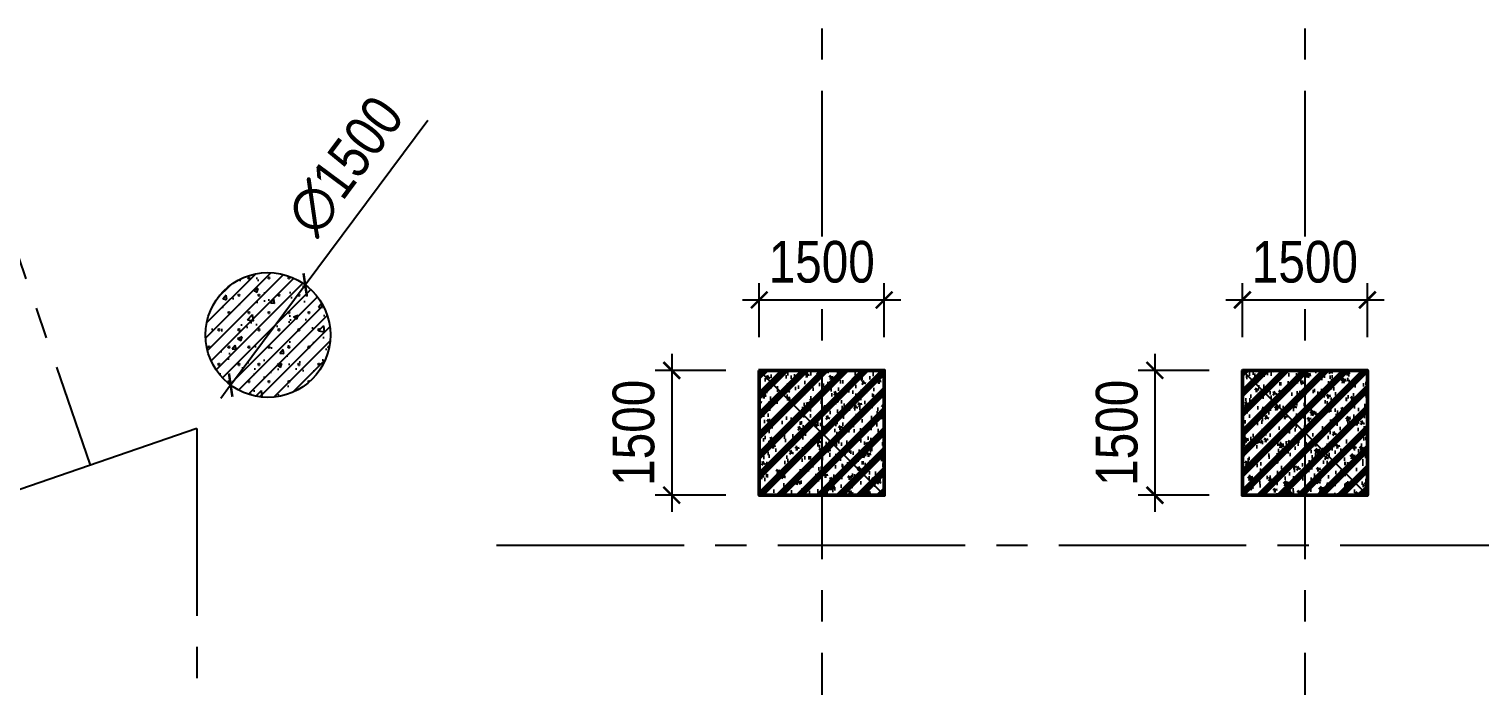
# Model space of a CAD drawing. Header units: millimetres. Extents: x -80883 to 1826631, y -376836 to 309394.
# Drawn here: x 1119602 to 1137020, y -159524 to -151643 of the extents above; entities that cross this region are included whole.
import ezdxf

# ---------------------------------------------------------------- set-up
doc = ezdxf.new("R2010")
doc.units = ezdxf.units.MM
doc.header["$LTSCALE"] = 100
doc.header["$PDMODE"] = 32
doc.header["$PDSIZE"] = 2.5
doc.linetypes.add('CENTER2', pattern=[1.125, 0.75, -0.125, 0.125, -0.125])
for name, color, linetype in [('ccu12-Hatch', 250, 'Continuous'), ('ccu12-Truc', 13, 'CENTER2'), ('KC-Betong', 6, 'Continuous'), ('KC2-DIM', 251, 'Continuous')]:
    doc.layers.add(name, color=color, linetype=linetype)
doc.layers.add('KT-Net cot vach', color=6, linetype='Continuous', lineweight=50)
doc.styles.add('Arial Narrow', font='ARIALN.TTF')
doc.dimstyles.new('ccu12-200', dxfattribs={"dimscale": 200, "dimtxt": 2.5, "dimasz": 1, "dimexe": 1, "dimexo": 2, "dimgap": 1, "dimtad": 1, "dimdec": 0, "dimrnd": 5, "dimdsep": 46, "dimtxsty": 'Arial Narrow', "dimblk": 'ARCHTICK', "dimcen": -1, "dimdle": 1, "dimclrd": 256, "dimclre": 256, "dimclrt": 3, "dimadec": 0, "dimazin": 2, "dimtfac": 0.1, "dimtdec": 0, "dimtmove": 0, "dimatfit": 1, "dimldrblk": 'ARCHTICK', "dimfxl": 1, "dimtvp": 0.8333333333333334, "dimtolj": 1, "dimtzin": 12, "dimarcsym": 0})

# ---------------------------------------------------------------- blocks, each defined once
blk = doc.blocks.new('Grid-ST-flat-3')
at = {"layer": 'ccu12-Truc', "ltscale": 30}
for p, q in [((343189.8455156268, -39014.65546948351), (361219.3016763728, -91236.39007851167)), ((369999.3874795342, -69862.92378625314), (369999.3874795342, -104409.5824195731)), ((375799.3874795342, -69862.92378625314), (375799.3874795342, -104409.5824195731)), ((362499.3874795342, -90794.44285003131), (320490.9257493085, -105297.7856638855)), ((362499.3874795342, -90794.44285003131), (362499.3874795342, -104409.5824195731)), ((366096.246838973, -92196.27186136931), (425824.0468604039, -92196.27186137077))]:
    blk.add_line(p, q, dxfattribs=at)
blk = doc.blocks.new('*U151')
h = blk.add_hatch()
h.set_pattern_fill('VATLIEU04', color=250, scale=40, style=0, pattern_type=2)
h.set_pattern_definition([(49.99999999999999, (550, -550), (286.9040730403014, -25.10085399303804), [30, -330]), (355, (550, -550), (-55.50053344520001, 300.8768534800047), [24, -264]), (100.4514, (573.908672, -552.091736), (231.4037526856086, 275.7758168243814), [25.496076, -280.4568448]), (46.18420000000001, (550, -470), (426.8964194502578, -66.20760573160723), [45, -495]), (96.6356, (585.574698, -475.5173228), (373.8650822194813, 389.6471483601767), [38.2441152, -420.6852]), (351.1842, (550, -470), (373.8647780534509, 389.6474403701299), [36, -396]), (21, (590, -490), (238.7628208473847, -161.0475562661355), [30, -330]), (326.0000000000001, (590, -490), (97.32613276863269, 290.0600180187412), [24, -264]), (71.4514, (609.8968932, -503.4206424), (336.089051432596, 129.012198683981), [25.496076, -280.4568448]), (37.50000000000001, (550, -550), (4.863942126916267, 133.1575415325246), [0, -260.8, 0, -268, 0, -265]), (7.499999999999999, (550, -550), (105.2278149768594, 157.7646847529441), [0, -152.8, 0, -254.8, 0, -101]), (327.5, (460.8, -550), (213.5289744689636, -9.021948693751902), [0, -100, 0, -312, 0, -414]), (317.5, (420.8, -550), (233.2744677369545, 40.04199293292709), [0, -130, 0, -207.2, 0, -294]), (45, (550, -550), (-120.2081528017131, 120.2081528017131), []), (45, (550, -501), (-120.2081528017131, 120.2081528017131), [])])
h.paths.add_polyline_path([(-475, 475), (1025, 475), (1025, -1025), (-475, -1025)])
at = {"color": 6, "ltscale": 0.25}
blk.add_lwpolyline([(-475, 475), (1025, 475), (1025, -1025), (-475, -1025)], close=True, dxfattribs=at)
at = {"layer": 'Defpoints', "linetype": 'ByBlock', "ltscale": 30}
for p, q in [((1025, 475), (-475, -1025)), ((-475, 475), (1025, -1025))]:
    blk.add_line(p, q, dxfattribs=at)
blk = doc.blocks.new('MBDVCOTVACH-T2-T6-PN')
at = {"layer": 'ccu12-Hatch', "ltscale": 0.5}
h = blk.add_hatch(dxfattribs=at)
h.set_pattern_fill('BETONG', color=256, scale=80, pattern_type=2)
h.set_pattern_definition([(0, (-1067882.122035017, 300749.4537652719), (0, 415.69219392), [10, -230]), (0, (-1067882.122035017, 300766.7742733519), (0, 415.69219392), [10, -230]), (120, (-1067882.122035017, 300749.4537652719), (-360.0000000896072, -207.8460969599999), [9.999999999999982, -229.9999999999997]), (120, (-1067867.122035017, 300758.114019352), (-360.0000000896072, -207.8460969599999), [9.999999999999982, -229.9999999999997]), (0, (-1067762.122035017, 300957.2998622319), (0, 415.69219392), [10, -230]), (0, (-1067762.122035017, 300974.620370312), (0, 415.69219392), [10, -230]), (120, (-1067762.122035017, 300957.2998622319), (-360.0000000896072, -207.8460969599999), [9.999999999999982, -229.9999999999997]), (120, (-1067747.122035017, 300965.9601163119), (-360.0000000896072, -207.8460969599999), [9.999999999999982, -229.9999999999997]), (59.99999999999999, (-1067872.122035017, 300749.4537652719), (-360.0000000896072, 207.84609696), [10, -230]), (59.99999999999999, (-1067887.122035017, 300758.114019352), (-360.0000000896072, 207.84609696), [10, -230]), (59.99999999999999, (-1067752.122035017, 300541.6076683119), (-360.0000000896072, 207.84609696), [10, -230]), (59.99999999999999, (-1067767.122035017, 300550.2679223919), (-360.0000000896072, 207.84609696), [10, -230]), (45, (-1067882.122035017, 300749.4537652719), (-84.8528137423857, 84.8528137423857), []), (49.99999999999999, (-1067882.122035017, 300749.4537652719), (573.8081460806028, -50.20170798607609), [60, -660]), (355, (-1067882.122035017, 300749.4537652719), (-111.0010668904, 601.7537069600095), [48, -528]), (100.4514, (-1067834.304691017, 300745.2702932719), (462.8075053712172, 551.5516336487628), [50.992152, -560.9136896]), (46.18420000000001, (-1067882.122035017, 300909.4537652719), (853.7928389005156, -132.4152114632145), [90, -990]), (96.6356, (-1067810.972639017, 300898.4191196719), (747.7301644389627, 779.2942967203534), [76.48823039999999, -841.3704]), (351.1842, (-1067882.122035017, 300909.4537652719), (747.7295561069018, 779.2948807402597), [72, -792]), (21, (-1067802.122035017, 300869.4537652719), (477.5256416947693, -322.0951125322711), [60, -660]), (326.0000000000001, (-1067802.122035017, 300869.4537652719), (194.6522655372654, 580.1200360374824), [48, -528]), (71.4514, (-1067762.328248617, 300842.612480472), (672.1781028651919, 258.0243973679619), [50.992152, -560.9136896]), (37.50000000000001, (-1067882.122035017, 300749.4537652719), (9.727884253832535, 266.3150830650492), [0, -521.5999999999999, 0, -536, 0, -530]), (7.499999999999999, (-1067882.122035017, 300749.4537652719), (210.4556299537189, 315.5293695058882), [0, -305.6, 0, -509.6, 0, -202]), (327.5, (-1068060.522035017, 300749.4537652719), (427.0579489379272, -18.0438973875038), [0, -200, 0, -624, 0, -828]), (317.5, (-1068140.522035017, 300749.4537652719), (466.548935473909, 80.08398586585417), [0, -260, 0, -414.4, 0, -588])])
edge = h.paths.add_edge_path()
edge.add_arc((54389.03565472178, -32051.75711834745), 750, 0, 360)
at = {"layer": 'KC-Betong', "ltscale": 0.5}
blk.add_circle((54389.03565472178, -32051.75711834745, -4.45853799861673e-05), 750, dxfattribs=at)
at = {"layer": 'KT-Net cot vach'}
for p in [(60761.80449052667, -32951.61704977904, 7.594820233756635e-05), (66561.80449052667, -32951.61704353057, 7.594818160147295e-05)]:
    blk.add_blockref('*U151', p, dxfattribs=at)
blk = doc.blocks.new('_ARCHTICK')
at = {"color": 0, "linetype": 'ByBlock', "const_width": 0.15}
blk.add_lwpolyline([(-0.5, -0.5), (0.5, 0.5)], dxfattribs=at)
blk = doc.blocks.new('*D785')
at = {"layer": 'Defpoints', "color": 0, "ltscale": 0.5, "transparency": 16777216}
for p in [(1128368.093243407, -155744.4165195126), (1127316.823258432, -157244.4165195126), (1128368.093243407, -157244.4165195126)]:
    blk.add_point(p, dxfattribs=at)
at = {"layer": 'KC2-DIM', "lineweight": -2, "ltscale": 0.5, "transparency": 16777216}
for p, q in [((1127316.823258432, -155544.4165195126), (1127316.823258432, -157444.4165195126)), ((1127968.093243407, -155744.4165195126), (1127116.823258432, -155744.4165195126)), ((1127968.093243407, -157244.4165195126), (1127116.823258432, -157244.4165195126))]:
    blk.add_line(p, q, dxfattribs=at)
at = {"layer": 'KC2-DIM', "lineweight": -2, "ltscale": 0.5, "transparency": 16777216, "xscale": 200, "yscale": 200, "zscale": 200}
for p, rotation in [((1127316.823258432, -155744.4165195126), 90), ((1127316.823258432, -157244.4165195126), 270)]:
    blk.add_blockref('_ARCHTICK', p, dxfattribs=dict(at, rotation=rotation))
at = {"layer": 'KC2-DIM', "color": 3, "ltscale": 0.5, "transparency": 16777216, "insert": (1126861.536764571, -156494.4165195129), "char_height": 500, "attachment_point": 5, "rotation": 90, "style": 'Arial Narrow', "bg_fill": 3, "box_fill_scale": 1.1, "bg_fill_color": 256, "bg_fill_true_color": 13158600, "bg_fill_transparency": 0}
blk.add_mtext('\\A1;1500', dxfattribs=at)
blk = doc.blocks.new('*D786')
at = {"layer": 'Defpoints', "color": 0, "ltscale": 0.5, "transparency": 16777216}
for p in [(1129868.093243406, -154898.3021884515), (1128368.093243406, -155744.4165195125), (1129868.093243406, -155744.4165195125)]:
    blk.add_point(p, dxfattribs=at)
at = {"layer": 'KC2-DIM', "lineweight": -2, "ltscale": 0.5, "transparency": 16777216}
for p, q in [((1128368.093243406, -155344.4165195125), (1128368.093243406, -154698.3021884515)), ((1129868.093243406, -155344.4165195125), (1129868.093243406, -154698.3021884515)), ((1128168.093243406, -154898.3021884515), (1130068.093243406, -154898.3021884515))]:
    blk.add_line(p, q, dxfattribs=at)
at = {"layer": 'KC2-DIM', "lineweight": -2, "ltscale": 0.5, "transparency": 16777216, "xscale": 200, "yscale": 200, "zscale": 200, "rotation": 180}
blk.add_blockref('_ARCHTICK', (1128368.093243406, -154898.3021884515), dxfattribs=at)
at = {"layer": 'KC2-DIM', "lineweight": -2, "ltscale": 0.5, "transparency": 16777216, "xscale": 200, "yscale": 200, "zscale": 200}
blk.add_blockref('_ARCHTICK', (1129868.093243406, -154898.3021884515), dxfattribs=at)
at = {"layer": 'KC2-DIM', "color": 3, "ltscale": 0.5, "transparency": 16777216, "insert": (1129118.093243406, -154443.0156945907), "char_height": 500, "attachment_point": 5, "style": 'Arial Narrow', "bg_fill": 3, "box_fill_scale": 1.1, "bg_fill_color": 256, "bg_fill_true_color": 13158600, "bg_fill_transparency": 0}
blk.add_mtext('\\A1;1500', dxfattribs=at)
blk = doc.blocks.new('*D787')
at = {"layer": 'Defpoints', "color": 0, "ltscale": 0.5, "transparency": 16777216}
for p in [(1134168.093243407, -155744.4165132641), (1133116.823258432, -157244.4165132641), (1134168.093243407, -157244.4165132641)]:
    blk.add_point(p, dxfattribs=at)
at = {"layer": 'KC2-DIM', "lineweight": -2, "ltscale": 0.5, "transparency": 16777216}
for p, q in [((1133116.823258432, -155544.4165132641), (1133116.823258432, -157444.4165132641)), ((1133768.093243407, -155744.4165132641), (1132916.823258432, -155744.4165132641)), ((1133768.093243407, -157244.4165132641), (1132916.823258432, -157244.4165132641))]:
    blk.add_line(p, q, dxfattribs=at)
at = {"layer": 'KC2-DIM', "lineweight": -2, "ltscale": 0.5, "transparency": 16777216, "xscale": 200, "yscale": 200, "zscale": 200}
for p, rotation in [((1133116.823258432, -155744.4165132641), 90), ((1133116.823258432, -157244.4165132641), 270)]:
    blk.add_blockref('_ARCHTICK', p, dxfattribs=dict(at, rotation=rotation))
at = {"layer": 'KC2-DIM', "color": 3, "ltscale": 0.5, "transparency": 16777216, "insert": (1132661.536764571, -156494.4165132644), "char_height": 500, "attachment_point": 5, "rotation": 90, "style": 'Arial Narrow', "bg_fill": 3, "box_fill_scale": 1.1, "bg_fill_color": 256, "bg_fill_true_color": 13158600, "bg_fill_transparency": 0}
blk.add_mtext('\\A1;1500', dxfattribs=at)
blk = doc.blocks.new('*D788')
at = {"layer": 'Defpoints', "color": 0, "ltscale": 0.5, "transparency": 16777216}
for p in [(1135668.093243406, -154898.302182203), (1134168.093243406, -155744.4165132641), (1135668.093243406, -155744.4165132641)]:
    blk.add_point(p, dxfattribs=at)
at = {"layer": 'KC2-DIM', "lineweight": -2, "ltscale": 0.5, "transparency": 16777216}
for p, q in [((1134168.093243406, -155344.4165132641), (1134168.093243406, -154698.302182203)), ((1135668.093243406, -155344.4165132641), (1135668.093243406, -154698.302182203)), ((1133968.093243406, -154898.302182203), (1135868.093243406, -154898.302182203))]:
    blk.add_line(p, q, dxfattribs=at)
at = {"layer": 'KC2-DIM', "lineweight": -2, "ltscale": 0.5, "transparency": 16777216, "xscale": 200, "yscale": 200, "zscale": 200, "rotation": 180}
blk.add_blockref('_ARCHTICK', (1134168.093243406, -154898.302182203), dxfattribs=at)
at = {"layer": 'KC2-DIM', "lineweight": -2, "ltscale": 0.5, "transparency": 16777216, "xscale": 200, "yscale": 200, "zscale": 200}
blk.add_blockref('_ARCHTICK', (1135668.093243406, -154898.302182203), dxfattribs=at)
at = {"layer": 'KC2-DIM', "color": 3, "ltscale": 0.5, "transparency": 16777216, "insert": (1134918.093243406, -154443.0156883422), "char_height": 500, "attachment_point": 5, "style": 'Arial Narrow', "bg_fill": 3, "box_fill_scale": 1.1, "bg_fill_color": 256, "bg_fill_true_color": 13158600, "bg_fill_transparency": 0}
blk.add_mtext('\\A1;1500', dxfattribs=at)
blk = doc.blocks.new('*D751')
at = {"layer": 'Defpoints', "color": 0, "ltscale": 0.5, "transparency": 16777216}
for p in [(1122917.78519639, -154717.6605484718), (1122022.863618813, -155921.4526276896)]:
    blk.add_point(p, dxfattribs=at)
at = {"layer": 'KC2-DIM', "lineweight": -2, "ltscale": 0.5, "transparency": 16777216}
for p, q in [((1122917.78519639, -154717.6605484717), (1124389.70532453, -152737.7264001702)), ((1122022.863618813, -155921.4526276896), (1122917.78519639, -154717.6605484718)), ((1122022.863618813, -155921.4526276896), (1121903.540741803, -156081.958238252))]:
    blk.add_line(p, q, dxfattribs=at)
at = {"layer": 'KC2-DIM', "lineweight": -2, "ltscale": 0.5, "transparency": 16777216, "xscale": 200, "yscale": 200, "zscale": 200}
for p, rotation in [((1122917.78519639, -154717.6605484718), 233.3721962865281), ((1122022.863618813, -155921.4526276896), 53.37219628652808)]:
    blk.add_blockref('_ARCHTICK', p, dxfattribs=dict(at, rotation=rotation))
at = {"layer": 'KC2-DIM', "color": 3, "ltscale": 0.5, "transparency": 16777216, "insert": (1123396.46569959, -153287.2145580316), "char_height": 500, "attachment_point": 5, "rotation": 53.37219628652807, "style": 'Arial Narrow', "bg_fill": 3, "box_fill_scale": 1.1, "bg_fill_color": 256, "bg_fill_true_color": 13158600, "bg_fill_transparency": 0}
blk.add_mtext('\\A1;∅1500', dxfattribs=at)

msp = doc.modelspace()

# ---------------------------------------------------------------- block references
msp.add_blockref('Grid-ST-flat-3', (759118.7059176685, -65648.14422032033))
at = {"layer": 'KC2-DIM'}
msp.add_blockref('MBDVCOTVACH-T2-T6-PN', (1068081.28875288, -123267.7994697334), dxfattribs=at)

# ---------------------------------------------------------------- next in the draw order: dimensions: what is measured, and where the dimension line sits
at = {"layer": 'KC2-DIM', "ltscale": 0.5}
dim = msp.add_diameter_dim_2p(p1=(1122022.863618813, -155921.4526276896, -4.45853799861673e-05), p2=(1122917.78519639, -154717.6605484718, -4.45853799861673e-05), dimstyle='ccu12-200', override={"dimfxl": 150, "dimtfill": 1}, dxfattribs=at)
dim.commit()
dim.dimension.update_dxf_attribs({"geometry": '*D751', "text_midpoint": (1123396.46569959, -153287.2145580316, -4.45853799861673e-05)})
for base, p1, p2, picture, middle in [((1127316.823258432, -157244.4165195126, 7.594820353025462e-05), (1128368.093243406, -155744.4165195125, 7.594820353025462e-05), (1128368.093243406, -157244.4165195125, 7.594820353025462e-05), '*D785', (1127316.823258432, -156494.4165195129, 7.594820353025462e-05)), ((1133116.823258432, -157244.4165132641, 7.594818273960897e-05), (1134168.093243406, -155744.4165132641, 7.594818273960897e-05), (1134168.093243406, -157244.4165132641, 7.594818273960897e-05), '*D787', (1133116.823258432, -156494.4165132644, 7.594818273960897e-05))]:
    dim = msp.add_linear_dim(base=base, p1=p1, p2=p2, angle=90, dimstyle='ccu12-200', override={"dimfxl": 150, "dimtfill": 1}, dxfattribs=at)
    dim.commit()
    dim.dimension.update_dxf_attribs({"geometry": picture, "text_midpoint": middle, "dimtype": 160})

# ---------------------------------------------------------------- next in the draw order: dimensions: what is measured, and where the dimension line sits
for base, p1, p2, picture, middle in [((1129868.093243406, -154898.3021884515, 7.594820353025462e-05), (1128368.093243406, -155744.4165195125, 7.594820353025462e-05), (1129868.093243406, -155744.4165195125, 7.594820353025462e-05), '*D786', (1129118.093243406, -154898.3021884515, 7.594820353025462e-05)), ((1135668.093243406, -154898.302182203, 7.594818273960897e-05), (1134168.093243406, -155744.4165132641, 7.594818273960897e-05), (1135668.093243406, -155744.4165132641, 7.594818273960897e-05), '*D788', (1134918.093243406, -154898.302182203, 7.594818273960897e-05))]:
    dim = msp.add_linear_dim(base=base, p1=p1, p2=p2, dimstyle='ccu12-200', override={"dimfxl": 150, "dimtfill": 1}, dxfattribs=at)
    dim.commit()
    dim.dimension.update_dxf_attribs({"geometry": picture, "text_midpoint": middle, "dimtype": 160})

doc.saveas('drawing.dxf')
